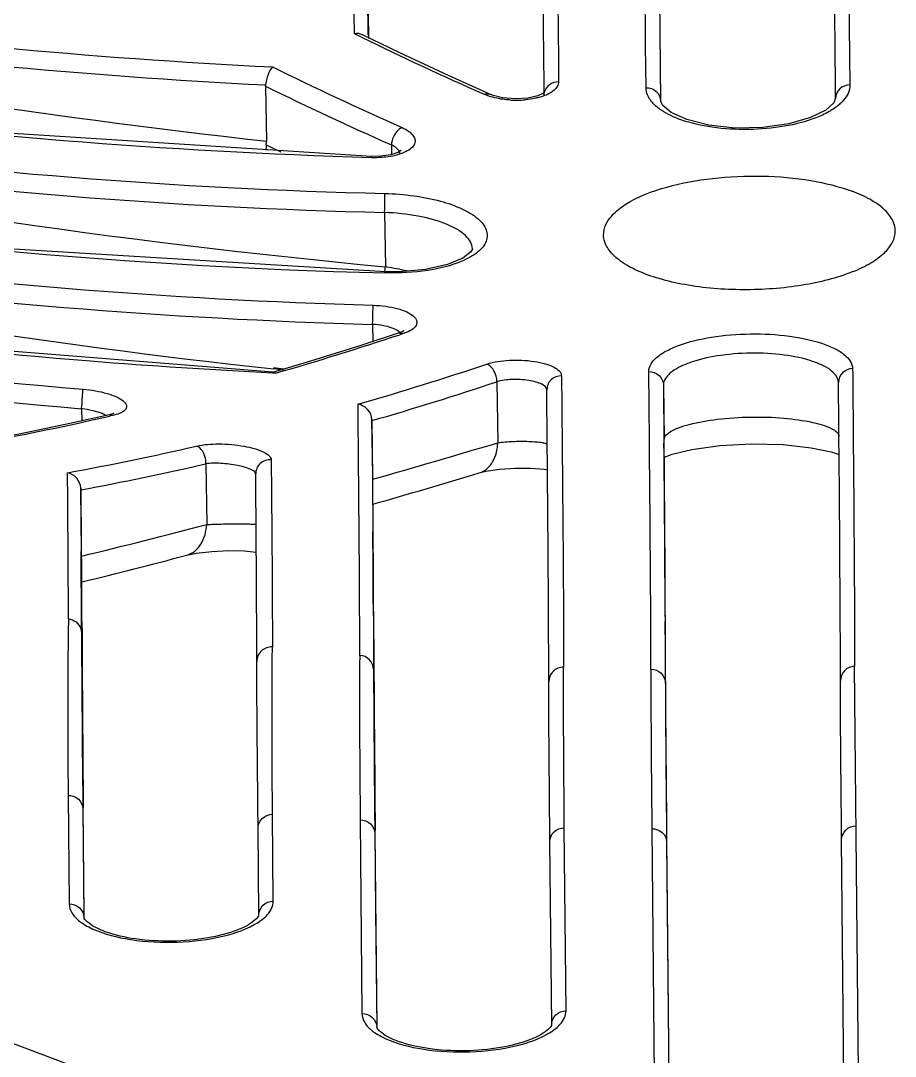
# Model space of a CAD drawing. Header units: millimetres. Extents: x 3083 to 7283, y 1609 to 4579.
# Drawn here: x 6055.58 to 6089.63, y 4101.37 to 4141.67 of the extents above; entities that cross this region are included whole.
import ezdxf

# ---------------------------------------------------------------- set-up
doc = ezdxf.new("R2010")
doc.units = ezdxf.units.MM

msp = doc.modelspace()

# ---------------------------------------------------------------- linework, layer by layer
at = {"linetype": 'Continuous'}
for p, q in [((6087.569, 4165.122, -163.187), (6087.859, 4139.176, -163.187)), ((6069.11, 4141.124, -163.187), (6069.084, 4143.593, -163.187)), ((6069.093, 4143.298, -163.187), (6069.118, 4141.098, -163.187)), ((6080.446, 4143.148, -163.187), (6080.493, 4138.561, -163.187)), ((6080.502, 4138.517, -163.187), (6080.451, 4143.118, -163.187)), ((6068.848, 4141.036, -163.187), (6068.572, 4141.169, -163.187)), ((6068.847, 4141.034, -163.187), (6068.572, 4141.169, -163.187)), ((6070.337, 4140.429, -163.187), (6068.891, 4141.126, -163.187)), ((6069.117, 4141.129, -163.187), (6069.119, 4140.986, -163.187)), ((6072.266, 4139.528, -163.187), (6070.337, 4140.429, -163.187)), ((6073.844, 4138.816, -163.187), (6072.266, 4139.528, -163.187)), ((5954.965, 4139.432, -163.187), (6077.462, 4093.56, -163.187)), ((6065.115, 4139.146, -163.187), (6065.116, 4139.157, -163.187)), ((6065.115, 4139.135, -163.187), (6065.115, 4139.146, -163.187)), ((6065.115, 4139.123, -163.187), (6065.115, 4139.135, -163.187)), ((6065.115, 4139.123, -163.187), (6065.146, 4136.99, -163.187)), ((6073.929, 4138.781, -163.187), (6073.844, 4138.816, -163.187)), ((6073.844, 4138.816, -163.187), (6073.844, 4138.816, -163.187)), ((6074.335, 4138.677, -163.187), (6073.929, 4138.781, -163.187)), ((6075.712, 4138.756, -163.187), (6075.327, 4138.666, -163.187)), ((6075.933, 4138.857, -163.187), (6075.712, 4138.756, -163.187)), ((6075.979, 4138.892, -163.187), (6075.933, 4138.857, -163.187)), ((6075.947, 4138.886, -163.187), (6075.949, 4138.773, -163.187)), ((6075.975, 4138.886, -163.187), (6075.979, 4138.892, -163.187)), ((6074.838, 4138.634, -163.187), (6074.335, 4138.677, -163.187)), ((6075.327, 4138.666, -163.187), (6074.838, 4138.634, -163.187)), ((6080.578, 4138.373, -163.187), (6080.493, 4138.558, -163.187)), ((6080.905, 4138.102, -163.187), (6080.578, 4138.373, -163.187)), ((6087.232, 4138.478, -163.187), (6086.92, 4138.198, -163.187)), ((6087.306, 4138.657, -163.187), (6087.232, 4138.478, -163.187)), ((6087.306, 4138.657, -163.187), (6087.306, 4138.655, -163.187)), ((6081.514, 4137.824, -163.187), (6080.905, 4138.102, -163.187)), ((6086.327, 4137.901, -163.187), (6085.481, 4137.657, -163.187)), ((6086.92, 4138.198, -163.187), (6086.327, 4137.901, -163.187)), ((6082.371, 4137.607, -163.187), (6081.514, 4137.824, -163.187)), ((6083.393, 4137.497, -163.187), (6082.371, 4137.607, -163.187)), ((6084.469, 4137.515, -163.187), (6083.393, 4137.497, -163.187)), ((6085.481, 4137.657, -163.187), (6084.469, 4137.515, -163.187)), ((6069.238, 4136.393, -163.187), (6053.304, 4137.41, -163.187)), ((6065.141, 4136.846, -163.187), (6065.714, 4136.565, -163.187)), ((6070.014, 4136.839, -163.187), (6070.019, 4136.469, -163.187)), ((6069.584, 4136.401, -163.187), (6069.238, 4136.393, -163.187)), ((6069.24, 4136.343, -163.187), (6069.238, 4136.393, -163.187)), ((6069.986, 4136.458, -163.187), (6069.584, 4136.401, -163.187)), ((6070.263, 4136.546, -163.187), (6069.986, 4136.458, -163.187)), ((6070.386, 4136.617, -163.187), (6070.263, 4136.546, -163.187)), ((6070.393, 4136.622, -163.187), (6070.386, 4136.617, -163.187)), ((6069.748, 4134.208, -163.187), (6069.779, 4132.094, -163.187)), ((6069.79, 4131.9, -163.187), (6053.67, 4132.883, -163.187)), ((6073.097, 4132.67, -163.187), (6072.787, 4132.438, -163.187)), ((6073.169, 4132.788, -163.187), (6073.097, 4132.67, -163.187)), ((6073.169, 4132.799, -163.187), (6073.169, 4132.788, -163.187)), ((6073.169, 4132.793, -163.187), (6073.169, 4132.799, -163.187)), ((6072.787, 4132.438, -163.187), (6072.19, 4132.188, -163.187)), ((6070.326, 4131.901, -163.187), (6069.79, 4131.9, -163.187)), ((6069.792, 4131.857, -163.187), (6069.79, 4131.9, -163.187)), ((6071.342, 4131.994, -163.187), (6070.326, 4131.901, -163.187)), ((6072.19, 4132.188, -163.187), (6071.342, 4131.994, -163.187)), ((6069.279, 4129.852, -163.187), (6069.289, 4129.187, -163.187)), ((6070.312, 4129.521, -163.187), (6068.78, 4129.021, -163.187)), ((6070.312, 4129.521, -163.187), (6070.313, 4129.521, -163.187)), ((6070.418, 4129.563, -163.187), (6070.313, 4129.521, -163.187)), ((6070.313, 4129.521, -163.187), (6070.509, 4129.512, -163.187)), ((6070.509, 4129.512, -163.187), (6070.334, 4129.454, -163.187)), ((6070.509, 4129.512, -163.187), (6070.334, 4129.455, -163.187)), ((6070.49, 4129.604, -163.187), (6070.418, 4129.563, -163.187)), ((6070.483, 4129.596, -163.187), (6070.49, 4129.604, -163.187)), ((6065.414, 4127.991, -163.187), (6051.28, 4129.121, -163.187)), ((6068.78, 4129.021, -163.187), (6066.866, 4128.426, -163.187)), ((6066.866, 4128.426, -163.187), (6065.382, 4127.987, -163.187)), ((6065.495, 4127.953, -163.187), (6065.381, 4127.96, -163.187)), ((6065.495, 4127.953, -163.187), (6065.381, 4127.959, -163.187)), ((6065.415, 4127.991, -163.187), (6065.495, 4127.953, -163.187)), ((6065.814, 4128.076, -163.187), (6065.427, 4128.119, -163.187)), ((6065.819, 4128.116, -163.187), (6065.433, 4128.16, -163.187)), ((6074.119, 4127.625, -163.187), (6074.153, 4125.25, -163.187)), ((6080.601, 4127.501, -163.187), (6080.621, 4125.238, -163.187)), ((6080.601, 4127.499, -163.187), (6080.632, 4125.385, -163.187)), ((6059.034, 4126.339, -163.187), (6057.498, 4125.996, -163.187)), ((6057.949, 4126.576, -163.187), (6057.956, 4126.098, -163.187)), ((6059.159, 4126.375, -163.187), (6059.033, 4126.339, -163.187)), ((6059.033, 4126.339, -163.187), (6059.034, 4126.339, -163.187)), ((6059.034, 4126.339, -163.187), (6059.21, 4126.324, -163.187)), ((6059.21, 4126.324, -163.187), (6059.045, 4126.286, -163.187)), ((6059.21, 4126.324, -163.187), (6059.045, 4126.287, -163.187)), ((6059.209, 4126.397, -163.187), (6059.159, 4126.375, -163.187)), ((6059.188, 4126.378, -163.187), (6059.209, 4126.397, -163.187)), ((6057.498, 4125.996, -163.187), (6055.585, 4125.6, -163.187)), ((6069.256, 4126.148, -163.187), (6069.275, 4123.857, -163.187)), ((6069.288, 4123.976, -163.187), (6069.256, 4126.144, -163.187)), ((6055.585, 4125.6, -163.187), (6054.087, 4125.313, -163.187)), ((6081.713, 4124.985, -163.187), (6082.803, 4125.14, -163.187)), ((6082.803, 4125.14, -163.187), (6084.03, 4125.208, -163.187)), ((6084.03, 4125.208, -163.187), (6085.265, 4125.177, -163.187)), ((6085.265, 4125.177, -163.187), (6086.355, 4125.055, -163.187)), ((6086.355, 4125.055, -163.187), (6087.132, 4124.893, -163.187)), ((6080.637, 4124.688, -163.187), (6080.946, 4124.8, -163.187)), ((6080.946, 4124.8, -163.187), (6081.713, 4124.985, -163.187)), ((6087.132, 4124.893, -163.187), (6087.438, 4124.793, -163.187)), ((6062.788, 4124.427, -163.187), (6062.822, 4122.065, -163.187)), ((6073.692, 4124.136, -163.187), (6074.22, 4124.22, -163.187)), ((6074.22, 4124.22, -163.187), (6074.836, 4124.263, -163.187)), ((6074.836, 4124.263, -163.187), (6075.439, 4124.259, -163.187)), ((6075.439, 4124.259, -163.187), (6075.965, 4124.216, -163.187)), ((6075.965, 4124.216, -163.187), (6076.087, 4124.196, -163.187)), ((6069.275, 4123.857, -163.187), (6069.292, 4121.797, -163.187)), ((6069.282, 4123.827, -163.187), (6069.327, 4123.839, -163.187)), ((6069.282, 4123.827, -163.187), (6069.327, 4123.839, -163.187)), ((6069.303, 4121.793, -163.187), (6069.288, 4123.976, -163.187)), ((6073.435, 4124.072, -163.187), (6073.692, 4124.136, -163.187)), ((6057.917, 4123.483, -163.187), (6057.933, 4121.211, -163.187)), ((6057.918, 4123.416, -163.187), (6057.917, 4123.481, -163.187)), ((6057.953, 4121.028, -163.187), (6057.918, 4123.416, -163.187)), ((6069.303, 4121.76, -163.187), (6069.303, 4121.795, -163.187)), ((6057.933, 4121.211, -163.187), (6057.935, 4121.012, -163.187)), ((6062.406, 4120.945, -163.187), (6063.024, 4121.02, -163.187)), ((6063.024, 4121.02, -163.187), (6063.683, 4121.049, -163.187)), ((6063.683, 4121.049, -163.187), (6064.277, 4121.036, -163.187)), ((6064.277, 4121.036, -163.187), (6064.753, 4120.995, -163.187)), ((6057.943, 4120.83, -163.187), (6057.998, 4120.844, -163.187)), ((6062.044, 4120.87, -163.187), (6062.045, 4120.87, -163.187)), ((6062.045, 4120.87, -163.187), (6062.406, 4120.945, -163.187)), ((6069.311, 4118.693, -163.187), (6069.314, 4118.149, -163.187)), ((6087.485, 4118.39, -163.187), (6087.484, 4118.583, -163.187)), ((6069.314, 4118.149, -163.187), (6069.317, 4117.505, -163.187)), ((6069.325, 4117.599, -163.187), (6069.322, 4118.175, -163.187)), ((6080.672, 4118.489, -163.187), (6080.673, 4118.296, -163.187)), ((6057.949, 4117.997, -163.187), (6057.95, 4117.844, -163.187)), ((6069.317, 4117.506, -163.187), (6069.319, 4116.418, -163.187)), ((6088.191, 4100.745, -163.187), (6088.042, 4116.547, -163.187)), ((6057.426, 4111.523, -163.187), (6057.467, 4107.298, -163.187)), ((6058.001, 4111.008, -163.187), (6058.043, 4106.783, -163.187)), ((6058.057, 4106.864, -163.187), (6058.018, 4111.057, -163.187)), ((6065.415, 4107.408, -163.187), (6065.382, 4110.786, -163.187)), ((6068.791, 4110.566, -163.187), (6068.864, 4103.03, -163.187)), ((6064.855, 4106.877, -163.187), (6064.822, 4110.256, -163.187)), ((6069.411, 4107.021, -163.187), (6069.381, 4110.161, -163.187)), ((6076.812, 4103.14, -163.187), (6076.743, 4110.264, -163.187)), ((6080.15, 4110.224, -163.187), (6080.243, 4100.635, -163.187)), ((6069.366, 4110.051, -163.187), (6069.44, 4102.515, -163.187)), ((6076.252, 4102.609, -163.187), (6076.183, 4109.734, -163.187)), ((6080.725, 4109.709, -163.187), (6080.819, 4100.049, -163.187)), ((6080.765, 4107.177, -163.187), (6080.74, 4109.828, -163.187)), ((6087.632, 4100.143, -163.187), (6087.538, 4109.803, -163.187)), ((6058.058, 4106.75, -163.187), (6058.057, 4106.864, -163.187)), ((6069.455, 4102.482, -163.187), (6069.411, 4107.021, -163.187)), ((6080.834, 4100.049, -163.187), (6080.765, 4107.177, -163.187))]:
    msp.add_line(p, q, dxfattribs=at)
for centre, radius, start, end in [((-5499.461, 4025.236, -163.187), 11579.945, 0.5632241, 0.6916124), ((-5451.394, 4027.565, -163.187), 11520.525, 0.565001, 0.6793749), ((6075.193, 4357.192, -163.187), 222.309, 256.02483, 268.60018), ((6097.845, 4433.62, -163.187), 298.427, 258.56073, 263.70933), ((6075.175, 4356.981, -163.187), 222.837, 256.02434, 268.60449), ((6135.005, 4276.88, -163.187), 151.099, 244.03356, 246.03182), ((6132.484, 4276.985, -163.187), 152.65, 243.9216, 246.01455), ((6131.82, 4275.784, -163.187), 152.071, 243.98262, 246.01941), ((6074.875, 4142.453, -163.187), 3.874, 266.6779, 275.0585), ((6097.981, 4429.784, -163.187), 299.022, 258.56575, 264.58815), ((6068.234, 4136.56, -163.187), 3.107, 174.7204, 178.5289), ((6063.782, 4136.968, -163.187), 1.364, 354.8698, 0.9094), ((6075.427, 4356.146, -163.187), 224.359, 260.24028, 268.56091), ((6097.992, 4425.155, -163.187), 298.816, 258.56409, 263.74364), ((6042.452, 4135.192, -163.187), 27.502, 353.1025, 353.5329), ((6068.357, 4122.554, -163.187), 9.646, 81.2275, 81.5267), ((6068.353, 4122.512, -163.187), 9.687, 76.5844, 81.2382), ((6030.398, 4249.668, -163.187), 126.674, 286.08515, 288.37686), ((6033.814, 4247.872, -163.187), 126.05, 286.07269, 288.45989), ((6033.743, 4248.674, -163.187), 127.606, 286.15929, 288.44608), ((3959.967, 4106.471, -163.187), 2127.552, 0.326177, 0.56889), ((6033.455, 4238.078, -163.187), 114.684, 280.41578, 282.89339), ((6057.426, 4122.543, -163.187), 4.067, 76.3621, 82.607), ((6036.81, 4236.22, -163.187), 114.016, 280.40632, 282.98372), ((5979.15, 4441.292, -163.187), 330.013, 285.85797, 286.73102), ((3749.873, 4104.568, -163.187), 2330.841, 0.342192, 0.508109), ((4519.585, 4111.99, -163.187), 1561.104, 0.232757, 0.491605), ((6036.923, 4236.701, -163.187), 115.214, 280.49963, 282.97314), ((5137.264, 4115.324, -163.187), 920.182, 0.191277, 0.545184), ((5977.871, 4441.999, -163.187), 331.979, 285.98541, 286.72995), ((5983.028, 4427.089, -163.187), 315.288, 283.75575, 284.66001), ((4552.874, 4110.482, -163.187), 1516.459, 0.310239, 0.4275), ((4890.495, 4113.627, -163.187), 1178.837, 0.221074, 0.395312), ((5169.005, 4115.212, -163.187), 888.948, 0.179543, 0.373866), ((4943.734, 4113.754, -163.187), 1114.243, 0.219284, 0.374024), ((5981.769, 4427.758, -163.187), 317.214, 283.89754, 284.65879), ((5563.084, 4115.527, -163.187), 517.596, 0.03919, 0.30657), ((5679.015, 4115.95, -163.187), 408.477, 0.00347, 0.34228), ((7793.328, 4126.839, -163.187), 1735.382, 180.291229, 180.52106), ((8191.815, 4129.955, -163.187), 2122.526, 180.333542, 180.534322)]:
    msp.add_arc(centre, radius, start, end, dxfattribs=at)
for points, knots in [([(6076.244, 4164.845, -163.187), (6076.272, 4162.424, -163.187), (6076.37, 4153.907, -163.187), (6076.465, 4145.389, -163.187), (6076.522, 4139.293, -163.187)], [0, 0, 0, 0, 0.284246, 1, 1, 1, 1]), ([(6087.306, 4138.657, -163.187), (6087.287, 4140.514, -163.187), (6087.196, 4149.186, -163.187), (6087.097, 4157.858, -163.187), (6087.018, 4164.673, -163.187)], [0, 0, 0, 0, 0.214124, 1, 1, 1, 1]), ([(6075.665, 4164.396, -163.187), (6075.693, 4161.98, -163.187), (6075.791, 4153.473, -163.187), (6075.885, 4144.965, -163.187), (6075.948, 4138.874, -163.187)], [0, 0, 0, 0, 0.284005, 1, 1, 1, 1]), ([(6023.237, 4145.902, -163.187), (6030.132, 4144.234, -163.187), (6044.109, 4141.559, -163.187), (6058.276, 4140.227, -163.187), (6065.379, 4139.876, -163.187)], [0, 0, 0, 0, 0.49935, 1, 1, 1, 1]), ([(6065.116, 4139.161, -163.187), (6058.033, 4139.518, -163.187), (6043.908, 4140.856, -163.187), (6029.97, 4143.526, -163.187), (6023.094, 4145.189, -163.187)], [0, 0, 0, 0, 0.500622, 1, 1, 1, 1]), ([(6069.24, 4136.343, -163.187), (6061.242, 4136.576, -163.187), (6045.279, 4137.865, -163.187), (6029.547, 4140.871, -163.187), (6021.802, 4142.792, -163.187)], [0, 0, 0, 0, 0.500693, 1, 1, 1, 1]), ([(6065.379, 4139.876, -163.187), (6065.301, 4139.795, -163.187), (6065.19, 4139.553, -163.187), (6065.128, 4139.302, -163.187), (6065.116, 4139.157, -163.187)], [0, 0, 0, 0, 0.435764, 1, 1, 1, 1]), ([(6076.522, 4139.293, -163.187), (6076.522, 4139.23, -163.187), (6076.462, 4139.045, -163.187), (6076.171, 4138.822, -163.187), (6075.901, 4138.725, -163.187), (6075.741, 4138.683, -163.187)], [0, 0, 0, 0, 0.180121, 0.526639, 1, 1, 1, 1]), ([(6076.522, 4139.293, -163.187), (6076.398, 4139.294, -163.187), (6076.146, 4139.223, -163.187), (6075.993, 4139.004, -163.187), (6075.963, 4138.889, -163.187)], [0, 0, 0, 0, 0.50949, 1, 1, 1, 1]), ([(6087.859, 4139.176, -163.187), (6087.717, 4139.172, -163.187), (6087.433, 4139.07, -163.187), (6087.305, 4138.788, -163.187), (6087.306, 4138.657, -163.187)], [0, 0, 0, 0, 0.51931, 1, 1, 1, 1]), ([(6087.859, 4139.176, -163.187), (6087.86, 4139.115, -163.187), (6087.828, 4138.845, -163.187), (6087.657, 4138.609, -163.187), (6087.507, 4138.466, -163.187)], [0, 0, 0, 0, 0.227062, 1, 1, 1, 1]), ([(6074.651, 4138.586, -163.187), (6074.576, 4138.59, -163.187), (6074.291, 4138.615, -163.187), (6074.008, 4138.672, -163.187), (6073.808, 4138.739, -163.187)], [0, 0, 0, 0, 0.263588, 1, 1, 1, 1]), ([(6079.925, 4139.066, -163.187), (6080.067, 4139.067, -163.187), (6080.354, 4138.972, -163.187), (6080.491, 4138.693, -163.187), (6080.493, 4138.561, -163.187)], [0, 0, 0, 0, 0.517776, 1, 1, 1, 1]), ([(6080.294, 4138.364, -163.187), (6080.237, 4138.416, -163.187), (6080.05, 4138.606, -163.187), (6079.927, 4138.874, -163.187), (6079.925, 4139.066, -163.187)], [0, 0, 0, 0, 0.285931, 1, 1, 1, 1]), ([(6075.741, 4138.683, -163.187), (6075.7, 4138.672, -163.187), (6075.527, 4138.632, -163.187), (6075.351, 4138.606, -163.187), (6075.217, 4138.594, -163.187)], [0, 0, 0, 0, 0.23869, 1, 1, 1, 1]), ([(6081.277, 4137.82, -163.187), (6081.177, 4137.856, -163.187), (6080.829, 4137.994, -163.187), (6080.494, 4138.183, -163.187), (6080.294, 4138.364, -163.187)], [0, 0, 0, 0, 0.282464, 1, 1, 1, 1]), ([(6087.507, 4138.466, -163.187), (6087.485, 4138.445, -163.187), (6087.387, 4138.357, -163.187), (6087.281, 4138.279, -163.187), (6087.197, 4138.225, -163.187)], [0, 0, 0, 0, 0.236323, 1, 1, 1, 1]), ([(6086.529, 4137.891, -163.187), (6086.136, 4137.74, -163.187), (6085.266, 4137.522, -163.187), (6083.907, 4137.406, -163.187), (6082.547, 4137.485, -163.187), (6081.673, 4137.679, -163.187), (6081.277, 4137.82, -163.187)], [0, 0, 0, 0, 0.236537, 0.500377, 0.764017, 1, 1, 1, 1]), ([(6087.197, 4138.225, -163.187), (6087.149, 4138.193, -163.187), (6086.935, 4138.064, -163.187), (6086.707, 4137.961, -163.187), (6086.529, 4137.891, -163.187)], [0, 0, 0, 0, 0.231836, 1, 1, 1, 1]), ([(6070.431, 4137.516, -163.187), (6070.523, 4137.475, -163.187), (6070.684, 4137.388, -163.187), (6070.868, 4137.223, -163.187), (6070.954, 4137.025, -163.187), (6070.901, 4136.823, -163.187), (6070.735, 4136.658, -163.187), (6070.372, 4136.463, -163.187), (6070.036, 4136.394, -163.187), (6069.794, 4136.366, -163.187)], [0, 0, 0, 0, 0.141208, 0.253469, 0.342239, 0.426667, 0.529062, 0.659863, 1, 1, 1, 1]), ([(6070.431, 4137.516, -163.187), (6070.375, 4137.494, -163.187), (6070.149, 4137.334, -163.187), (6070.02, 4137.051, -163.187), (6070.014, 4136.839, -163.187)], [0, 0, 0, 0, 0.220584, 1, 1, 1, 1]), ([(6021.858, 4137.054, -163.187), (6029.602, 4135.133, -163.187), (6045.335, 4132.126, -163.187), (6061.298, 4130.836, -163.187), (6069.296, 4130.601, -163.187)], [0, 0, 0, 0, 0.499306, 1, 1, 1, 1]), ([(6070.262, 4136.668, -163.187), (6070.247, 4136.684, -163.187), (6070.173, 4136.753, -163.187), (6070.085, 4136.805, -163.187), (6070.014, 4136.839, -163.187)], [0, 0, 0, 0, 0.220097, 1, 1, 1, 1]), ([(6021.712, 4136.322, -163.187), (6029.478, 4134.395, -163.187), (6045.253, 4131.38, -163.187), (6061.259, 4130.086, -163.187), (6069.279, 4129.849, -163.187)], [0, 0, 0, 0, 0.499316, 1, 1, 1, 1]), ([(6080.733, 4135.2, -163.187), (6081.314, 4135.363, -163.187), (6082.553, 4135.586, -163.187), (6084.44, 4135.668, -163.187), (6086.272, 4135.509, -163.187), (6087.43, 4135.229, -163.187), (6087.948, 4135.036, -163.187)], [0, 0, 0, 0, 0.247483, 0.514168, 0.773416, 1, 1, 1, 1]), ([(6087.978, 4131.907, -163.187), (6087.351, 4131.654, -163.187), (6085.929, 4131.305, -163.187), (6083.719, 4131.144, -163.187), (6081.839, 4131.293, -163.187), (6080.47, 4131.605, -163.187), (6079.626, 4131.904, -163.187), (6078.959, 4132.267, -163.187), (6078.489, 4132.684, -163.187), (6078.242, 4133.168, -163.187), (6078.292, 4133.686, -163.187), (6078.614, 4134.153, -163.187), (6079.397, 4134.759, -163.187), (6080.17, 4135.042, -163.187), (6080.733, 4135.2, -163.187)], [0, 0, 0, 0, 0.146823, 0.314666, 0.479633, 0.553698, 0.618841, 0.673537, 0.717635, 0.753429, 0.786804, 0.825168, 0.873056, 1, 1, 1, 1]), ([(6069.748, 4134.208, -163.187), (6069.75, 4134.278, -163.187), (6069.757, 4134.525, -163.187), (6069.764, 4134.772, -163.187), (6069.762, 4134.949, -163.187)], [0, 0, 0, 0, 0.281388, 1, 1, 1, 1]), ([(6069.762, 4134.949, -163.187), (6070.138, 4134.94, -163.187), (6070.864, 4134.883, -163.187), (6071.877, 4134.687, -163.187), (6072.728, 4134.395, -163.187), (6073.357, 4134.034, -163.187), (6073.694, 4133.641, -163.187), (6073.757, 4133.312, -163.187), (6073.69, 4132.985, -163.187), (6073.349, 4132.601, -163.187), (6072.98, 4132.408, -163.187), (6072.761, 4132.315, -163.187)], [0, 0, 0, 0, 0.18674, 0.361222, 0.512022, 0.631584, 0.72, 0.757261, 0.794383, 0.881831, 1, 1, 1, 1]), ([(6087.978, 4131.907, -163.187), (6088.22, 4132.005, -163.187), (6088.653, 4132.211, -163.187), (6089.189, 4132.594, -163.187), (6089.539, 4133.019, -163.187), (6089.667, 4133.495, -163.187), (6089.53, 4133.967, -163.187), (6089.171, 4134.383, -163.187), (6088.628, 4134.751, -163.187), (6088.191, 4134.945, -163.187), (6087.948, 4135.036, -163.187)], [0, 0, 0, 0, 0.16287, 0.298384, 0.408055, 0.500825, 0.593415, 0.702655, 0.837641, 1, 1, 1, 1]), ([(6073.169, 4132.799, -163.187), (6073.164, 4132.991, -163.187), (6072.958, 4133.295, -163.187), (6072.564, 4133.566, -163.187), (6071.953, 4133.861, -163.187), (6071.002, 4134.109, -163.187), (6070.184, 4134.194, -163.187), (6069.748, 4134.208, -163.187)], [0, 0, 0, 0, 0.147934, 0.249261, 0.370765, 0.665206, 1, 1, 1, 1]), ([(6024.327, 4132.674, -163.187), (6027.088, 4132.017, -163.187), (6038.2, 4129.601, -163.187), (6049.496, 4128.037, -163.187), (6057.999, 4127.333, -163.187)], [0, 0, 0, 0, 0.24963, 1, 1, 1, 1]), ([(6072.761, 4132.315, -163.187), (6072.336, 4132.134, -163.187), (6071.346, 4131.898, -163.187), (6070.337, 4131.844, -163.187), (6069.792, 4131.857, -163.187)], [0, 0, 0, 0, 0.458803, 1, 1, 1, 1]), ([(6024.187, 4131.931, -163.187), (6026.956, 4131.272, -163.187), (6038.098, 4128.849, -163.187), (6049.424, 4127.281, -163.187), (6057.949, 4126.574, -163.187)], [0, 0, 0, 0, 0.249639, 1, 1, 1, 1]), ([(6065.381, 4127.959, -163.187), (6063.016, 4128.078, -163.187), (6053.578, 4128.691, -163.187), (6044.175, 4129.877, -163.187), (6037.191, 4131.101, -163.187)], [0, 0, 0, 0, 0.250308, 1, 1, 1, 1]), ([(6069.279, 4129.852, -163.187), (6069.282, 4129.923, -163.187), (6069.289, 4130.173, -163.187), (6069.298, 4130.423, -163.187), (6069.296, 4130.601, -163.187)], [0, 0, 0, 0, 0.285076, 1, 1, 1, 1]), ([(6069.296, 4130.601, -163.187), (6069.461, 4130.596, -163.187), (6069.779, 4130.57, -163.187), (6070.222, 4130.485, -163.187), (6070.591, 4130.36, -163.187), (6070.855, 4130.208, -163.187), (6071.019, 4130.016, -163.187), (6070.986, 4129.784, -163.187), (6070.783, 4129.62, -163.187), (6070.612, 4129.547, -163.187), (6070.509, 4129.512, -163.187)], [0, 0, 0, 0, 0.189372, 0.365641, 0.516229, 0.632977, 0.716196, 0.785724, 0.875567, 1, 1, 1, 1]), ([(6070.084, 4129.696, -163.187), (6070.056, 4129.707, -163.187), (6069.936, 4129.75, -163.187), (6069.811, 4129.781, -163.187), (6069.714, 4129.8, -163.187)], [0, 0, 0, 0, 0.229403, 1, 1, 1, 1]), ([(6070.353, 4129.534, -163.187), (6070.338, 4129.55, -163.187), (6070.258, 4129.618, -163.187), (6070.161, 4129.665, -163.187), (6070.084, 4129.696, -163.187)], [0, 0, 0, 0, 0.20743, 1, 1, 1, 1]), ([(6080.032, 4128.023, -163.187), (6080.031, 4128.228, -163.187), (6080.272, 4128.556, -163.187), (6080.716, 4128.834, -163.187), (6081.425, 4129.145, -163.187), (6082.531, 4129.399, -163.187), (6083.986, 4129.519, -163.187), (6085.443, 4129.439, -163.187), (6086.553, 4129.216, -163.187), (6087.269, 4128.925, -163.187), (6087.718, 4128.659, -163.187), (6087.965, 4128.336, -163.187), (6087.967, 4128.132, -163.187)], [0, 0, 0, 0, 0.069328, 0.119026, 0.179758, 0.329048, 0.500547, 0.671936, 0.820923, 0.881454, 0.930944, 1, 1, 1, 1]), ([(6087.414, 4127.593, -163.187), (6087.412, 4127.766, -163.187), (6087.198, 4128.038, -163.187), (6086.814, 4128.261, -163.187), (6086.2, 4128.509, -163.187), (6085.246, 4128.697, -163.187), (6083.995, 4128.765, -163.187), (6082.745, 4128.663, -163.187), (6081.796, 4128.447, -163.187), (6081.187, 4128.183, -163.187), (6080.809, 4127.95, -163.187), (6080.6, 4127.672, -163.187), (6080.601, 4127.499, -163.187)], [0, 0, 0, 0, 0.068304, 0.117699, 0.178233, 0.327571, 0.49954, 0.671605, 0.821219, 0.88191, 0.931466, 1, 1, 1, 1]), ([(6073.727, 4128.308, -163.187), (6074.006, 4128.4, -163.187), (6074.631, 4128.487, -163.187), (6075.398, 4128.458, -163.187), (6075.989, 4128.331, -163.187), (6076.361, 4128.199, -163.187), (6076.633, 4128, -163.187), (6076.634, 4127.853, -163.187)], [0, 0, 0, 0, 0.283818, 0.600501, 0.741901, 0.858296, 1, 1, 1, 1]), ([(6074.119, 4127.625, -163.187), (6074.121, 4127.695, -163.187), (6074.086, 4127.96, -163.187), (6073.915, 4128.239, -163.187), (6073.727, 4128.308, -163.187)], [0, 0, 0, 0, 0.259791, 1, 1, 1, 1]), ([(6076.634, 4127.853, -163.187), (6076.488, 4127.855, -163.187), (6076.188, 4127.749, -163.187), (6076.058, 4127.452, -163.187), (6076.06, 4127.313, -163.187)], [0, 0, 0, 0, 0.510921, 1, 1, 1, 1]), ([(6076.634, 4127.853, -163.187), (6076.647, 4126.573, -163.187), (6076.681, 4122.792, -163.187), (6076.715, 4119.011, -163.187), (6076.715, 4116.511, -163.187)], [0, 0, 0, 0, 0.338677, 1, 1, 1, 1]), ([(6080.114, 4116.437, -163.187), (6080.114, 4117.899, -163.187), (6080.089, 4121.761, -163.187), (6080.056, 4125.623, -163.187), (6080.032, 4128.023, -163.187)], [0, 0, 0, 0, 0.37851, 1, 1, 1, 1]), ([(6080.032, 4128.023, -163.187), (6080.175, 4128.023, -163.187), (6080.468, 4127.92, -163.187), (6080.599, 4127.634, -163.187), (6080.601, 4127.499, -163.187)], [0, 0, 0, 0, 0.513239, 1, 1, 1, 1]), ([(6087.967, 4128.132, -163.187), (6087.824, 4128.129, -163.187), (6087.536, 4128.018, -163.187), (6087.412, 4127.729, -163.187), (6087.414, 4127.593, -163.187)], [0, 0, 0, 0, 0.511506, 1, 1, 1, 1]), ([(6087.967, 4128.132, -163.187), (6087.978, 4126.817, -163.187), (6088.009, 4122.955, -163.187), (6088.043, 4119.094, -163.187), (6088.042, 4116.547, -163.187)], [0, 0, 0, 0, 0.340487, 1, 1, 1, 1]), ([(6076.06, 4127.313, -163.187), (6076.059, 4127.408, -163.187), (6075.875, 4127.534, -163.187), (6075.63, 4127.618, -163.187), (6075.235, 4127.704, -163.187), (6074.724, 4127.728, -163.187), (6074.306, 4127.68, -163.187), (6074.119, 4127.625, -163.187)], [0, 0, 0, 0, 0.138427, 0.255148, 0.397235, 0.715926, 1, 1, 1, 1]), ([(6057.949, 4126.576, -163.187), (6057.964, 4126.727, -163.187), (6057.983, 4126.979, -163.187), (6058.002, 4127.232, -163.187), (6057.999, 4127.333, -163.187)], [0, 0, 0, 0, 0.598848, 1, 1, 1, 1]), ([(6057.999, 4127.333, -163.187), (6058.164, 4127.32, -163.187), (6058.483, 4127.279, -163.187), (6058.925, 4127.18, -163.187), (6059.292, 4127.051, -163.187), (6059.554, 4126.907, -163.187), (6059.696, 4126.756, -163.187), (6059.71, 4126.63, -163.187), (6059.657, 4126.512, -163.187), (6059.478, 4126.397, -163.187), (6059.311, 4126.348, -163.187), (6059.21, 4126.324, -163.187)], [0, 0, 0, 0, 0.195256, 0.377587, 0.532925, 0.651295, 0.730923, 0.762018, 0.793849, 0.877759, 1, 1, 1, 1]), ([(6076.137, 4115.941, -163.187), (6076.137, 4116.547, -163.187), (6076.124, 4120.336, -163.187), (6076.09, 4124.126, -163.187), (6076.06, 4127.309, -163.187)], [0, 0, 0, 0, 0.159917, 1, 1, 1, 1]), ([(6068.782, 4116.972, -163.187), (6068.781, 4117.52, -163.187), (6068.769, 4120.779, -163.187), (6068.739, 4124.038, -163.187), (6068.712, 4126.749, -163.187)], [0, 0, 0, 0, 0.168061, 1, 1, 1, 1]), ([(6069.256, 4126.144, -163.187), (6069.254, 4126.288, -163.187), (6069.124, 4126.577, -163.187), (6068.853, 4126.724, -163.187), (6068.712, 4126.749, -163.187)], [0, 0, 0, 0, 0.502065, 1, 1, 1, 1]), ([(6058.753, 4126.38, -163.187), (6058.725, 4126.391, -163.187), (6058.605, 4126.437, -163.187), (6058.481, 4126.472, -163.187), (6058.385, 4126.495, -163.187)], [0, 0, 0, 0, 0.228788, 1, 1, 1, 1]), ([(6080.632, 4125.385, -163.187), (6080.631, 4125.516, -163.187), (6080.874, 4125.699, -163.187), (6081.213, 4125.846, -163.187), (6081.822, 4126.034, -163.187), (6082.754, 4126.188, -163.187), (6083.993, 4126.267, -163.187), (6085.229, 4126.234, -163.187), (6086.313, 4126.079, -163.187), (6087.024, 4125.893, -163.187), (6087.427, 4125.634, -163.187), (6087.443, 4125.498, -163.187)], [0, 0, 0, 0, 0.054452, 0.101525, 0.161899, 0.315719, 0.495961, 0.676946, 0.832846, 0.943022, 1, 1, 1, 1]), ([(6062.426, 4125.119, -163.187), (6062.709, 4125.183, -163.187), (6063.334, 4125.225, -163.187), (6064.216, 4125.148, -163.187), (6064.889, 4124.976, -163.187), (6065.245, 4124.774, -163.187), (6065.333, 4124.642, -163.187), (6065.333, 4124.587, -163.187)], [0, 0, 0, 0, 0.281934, 0.602049, 0.861908, 0.94604, 1, 1, 1, 1]), ([(6062.788, 4124.427, -163.187), (6062.794, 4124.498, -163.187), (6062.776, 4124.763, -163.187), (6062.612, 4125.052, -163.187), (6062.426, 4125.119, -163.187)], [0, 0, 0, 0, 0.264207, 1, 1, 1, 1]), ([(6073.435, 4124.072, -163.187), (6073.65, 4124.137, -163.187), (6074.042, 4124.502, -163.187), (6074.142, 4124.993, -163.187), (6074.153, 4125.25, -163.187)], [0, 0, 0, 0, 0.466121, 1, 1, 1, 1]), ([(6074.153, 4125.25, -163.187), (6074.341, 4125.277, -163.187), (6074.745, 4125.307, -163.187), (6075.245, 4125.31, -163.187), (6075.628, 4125.287, -163.187), (6075.854, 4125.264, -163.187), (6075.994, 4125.232, -163.187), (6076.078, 4125.208, -163.187), (6076.089, 4125.186, -163.187)], [0, 0, 0, 0, 0.291058, 0.620808, 0.766259, 0.88312, 0.962121, 1, 1, 1, 1]), ([(6065.333, 4124.587, -163.187), (6065.183, 4124.596, -163.187), (6064.865, 4124.493, -163.187), (6064.728, 4124.183, -163.187), (6064.73, 4124.037, -163.187)], [0, 0, 0, 0, 0.507671, 1, 1, 1, 1]), ([(6064.73, 4124.037, -163.187), (6064.73, 4124.07, -163.187), (6064.666, 4124.148, -163.187), (6064.431, 4124.269, -163.187), (6063.982, 4124.387, -163.187), (6063.395, 4124.456, -163.187), (6062.978, 4124.455, -163.187), (6062.788, 4124.427, -163.187)], [0, 0, 0, 0, 0.048455, 0.130807, 0.393335, 0.717307, 1, 1, 1, 1]), ([(6065.333, 4124.587, -163.187), (6065.34, 4123.811, -163.187), (6065.36, 4121.382, -163.187), (6065.378, 4118.953, -163.187), (6065.38, 4117.3, -163.187)], [0, 0, 0, 0, 0.319599, 1, 1, 1, 1]), ([(6057.917, 4123.481, -163.187), (6057.915, 4123.621, -163.187), (6057.798, 4123.902, -163.187), (6057.539, 4124.052, -163.187), (6057.404, 4124.08, -163.187)], [0, 0, 0, 0, 0.504843, 1, 1, 1, 1]), ([(6064.774, 4116.732, -163.187), (6064.773, 4117.169, -163.187), (6064.766, 4119.603, -163.187), (6064.747, 4122.037, -163.187), (6064.731, 4124.034, -163.187)], [0, 0, 0, 0, 0.179463, 1, 1, 1, 1]), ([(6062.045, 4120.87, -163.187), (6062.27, 4120.929, -163.187), (6062.688, 4121.294, -163.187), (6062.804, 4121.8, -163.187), (6062.822, 4122.065, -163.187)], [0, 0, 0, 0, 0.466483, 1, 1, 1, 1]), ([(6062.822, 4122.065, -163.187), (6063.011, 4122.074, -163.187), (6063.415, 4122.087, -163.187), (6063.914, 4122.093, -163.187), (6064.298, 4122.089, -163.187), (6064.518, 4122.087, -163.187), (6064.664, 4122.078, -163.187), (6064.736, 4122.079, -163.187), (6064.757, 4122.073, -163.187)], [0, 0, 0, 0, 0.293018, 0.626294, 0.772606, 0.889285, 0.966733, 1, 1, 1, 1]), ([(6057.441, 4118.396, -163.187), (6057.422, 4117.516, -163.187), (6057.413, 4115.224, -163.187), (6057.419, 4112.933, -163.187), (6057.426, 4111.523, -163.187)], [0, 0, 0, 0, 0.384375, 1, 1, 1, 1]), ([(6057.441, 4118.396, -163.187), (6057.546, 4118.385, -163.187), (6057.759, 4118.3, -163.187), (6057.888, 4118.11, -163.187), (6057.922, 4118.007, -163.187)], [0, 0, 0, 0, 0.493286, 1, 1, 1, 1]), ([(6080.74, 4109.828, -163.187), (6080.732, 4110.722, -163.187), (6080.707, 4113.557, -163.187), (6080.684, 4116.392, -163.187), (6080.676, 4118.332, -163.187)], [0, 0, 0, 0, 0.315584, 1, 1, 1, 1]), ([(6057.95, 4117.845, -163.187), (6057.95, 4117.471, -163.187), (6057.961, 4115.192, -163.187), (6057.983, 4112.912, -163.187), (6058.001, 4111.008, -163.187)], [0, 0, 0, 0, 0.1642, 1, 1, 1, 1]), ([(6065.38, 4117.3, -163.187), (6065.229, 4117.31, -163.187), (6064.903, 4117.2, -163.187), (6064.772, 4116.881, -163.187), (6064.774, 4116.73, -163.187)], [0, 0, 0, 0, 0.50162, 1, 1, 1, 1]), ([(6065.382, 4110.786, -163.187), (6065.374, 4112.141, -163.187), (6065.365, 4114.312, -163.187), (6065.366, 4116.483, -163.187), (6065.38, 4117.3, -163.187)], [0, 0, 0, 0, 0.623731, 1, 1, 1, 1]), ([(6068.782, 4116.972, -163.187), (6068.766, 4116.641, -163.187), (6068.773, 4115.843, -163.187), (6068.771, 4114.443, -163.187), (6068.779, 4112.639, -163.187), (6068.793, 4111.302, -163.187), (6068.791, 4110.566, -163.187)], [0, 0, 0, 0, 0.155069, 0.373709, 0.65558, 1, 1, 1, 1]), ([(6069.319, 4116.418, -163.187), (6069.317, 4116.556, -163.187), (6069.201, 4116.841, -163.187), (6068.92, 4116.965, -163.187), (6068.782, 4116.972, -163.187)], [0, 0, 0, 0, 0.499114, 1, 1, 1, 1]), ([(6064.822, 4110.256, -163.187), (6064.815, 4110.995, -163.187), (6064.795, 4113.153, -163.187), (6064.775, 4115.311, -163.187), (6064.774, 4116.73, -163.187)], [0, 0, 0, 0, 0.342384, 1, 1, 1, 1]), ([(6088.042, 4116.547, -163.187), (6087.899, 4116.542, -163.187), (6087.605, 4116.417, -163.187), (6087.49, 4116.118, -163.187), (6087.492, 4115.975, -163.187)], [0, 0, 0, 0, 0.500994, 1, 1, 1, 1]), ([(6069.319, 4116.418, -163.187), (6069.319, 4116.088, -163.187), (6069.328, 4113.966, -163.187), (6069.349, 4111.844, -163.187), (6069.366, 4110.051, -163.187)], [0, 0, 0, 0, 0.155228, 1, 1, 1, 1]), ([(6076.715, 4116.511, -163.187), (6076.568, 4116.513, -163.187), (6076.258, 4116.395, -163.187), (6076.135, 4116.086, -163.187), (6076.137, 4115.939, -163.187)], [0, 0, 0, 0, 0.501347, 1, 1, 1, 1]), ([(6076.743, 4110.264, -163.187), (6076.732, 4111.577, -163.187), (6076.718, 4113.659, -163.187), (6076.709, 4115.741, -163.187), (6076.715, 4116.511, -163.187)], [0, 0, 0, 0, 0.6303, 1, 1, 1, 1]), ([(6080.114, 4116.437, -163.187), (6080.113, 4116.124, -163.187), (6080.115, 4114.053, -163.187), (6080.134, 4111.982, -163.187), (6080.15, 4110.224, -163.187)], [0, 0, 0, 0, 0.151084, 1, 1, 1, 1]), ([(6080.114, 4116.437, -163.187), (6080.257, 4116.437, -163.187), (6080.554, 4116.319, -163.187), (6080.678, 4116.024, -163.187), (6080.68, 4115.881, -163.187)], [0, 0, 0, 0, 0.500995, 1, 1, 1, 1]), ([(6076.183, 4109.734, -163.187), (6076.176, 4110.452, -163.187), (6076.157, 4112.52, -163.187), (6076.137, 4114.589, -163.187), (6076.137, 4115.939, -163.187)], [0, 0, 0, 0, 0.347118, 1, 1, 1, 1]), ([(6080.68, 4115.881, -163.187), (6080.68, 4115.57, -163.187), (6080.688, 4113.513, -163.187), (6080.708, 4111.456, -163.187), (6080.725, 4109.709, -163.187)], [0, 0, 0, 0, 0.151081, 1, 1, 1, 1]), ([(6087.538, 4109.803, -163.187), (6087.531, 4110.519, -163.187), (6087.512, 4112.576, -163.187), (6087.492, 4114.633, -163.187), (6087.492, 4115.975, -163.187)], [0, 0, 0, 0, 0.347714, 1, 1, 1, 1]), ([(6057.426, 4111.523, -163.187), (6057.569, 4111.524, -163.187), (6057.863, 4111.427, -163.187), (6057.999, 4111.143, -163.187), (6058.001, 4111.008, -163.187)], [0, 0, 0, 0, 0.514531, 1, 1, 1, 1]), ([(6064.822, 4110.256, -163.187), (6064.82, 4110.39, -163.187), (6064.947, 4110.678, -163.187), (6065.238, 4110.784, -163.187), (6065.382, 4110.786, -163.187)], [0, 0, 0, 0, 0.481169, 1, 1, 1, 1]), ([(6068.791, 4110.566, -163.187), (6068.934, 4110.568, -163.187), (6069.228, 4110.471, -163.187), (6069.364, 4110.186, -163.187), (6069.366, 4110.051, -163.187)], [0, 0, 0, 0, 0.514314, 1, 1, 1, 1]), ([(6076.183, 4109.734, -163.187), (6076.181, 4109.869, -163.187), (6076.309, 4110.157, -163.187), (6076.6, 4110.262, -163.187), (6076.743, 4110.264, -163.187)], [0, 0, 0, 0, 0.48545, 1, 1, 1, 1]), ([(6080.15, 4110.224, -163.187), (6080.293, 4110.226, -163.187), (6080.587, 4110.129, -163.187), (6080.723, 4109.844, -163.187), (6080.725, 4109.709, -163.187)], [0, 0, 0, 0, 0.514314, 1, 1, 1, 1]), ([(6087.538, 4109.803, -163.187), (6087.536, 4109.938, -163.187), (6087.664, 4110.227, -163.187), (6087.955, 4110.332, -163.187), (6088.098, 4110.334, -163.187)], [0, 0, 0, 0, 0.48545, 1, 1, 1, 1]), ([(6057.467, 4107.298, -163.187), (6057.611, 4107.3, -163.187), (6057.904, 4107.203, -163.187), (6058.041, 4106.918, -163.187), (6058.043, 4106.783, -163.187)], [0, 0, 0, 0, 0.514535, 1, 1, 1, 1]), ([(6057.467, 4107.298, -163.187), (6057.469, 4107.176, -163.187), (6057.563, 4106.904, -163.187), (6057.764, 4106.711, -163.187), (6057.882, 4106.619, -163.187)], [0, 0, 0, 0, 0.447933, 1, 1, 1, 1]), ([(6064.855, 4106.879, -163.187), (6064.854, 4107.014, -163.187), (6064.983, 4107.301, -163.187), (6065.272, 4107.406, -163.187), (6065.415, 4107.408, -163.187)], [0, 0, 0, 0, 0.4855, 1, 1, 1, 1]), ([(6065.017, 4106.721, -163.187), (6065.079, 4106.771, -163.187), (6065.276, 4106.951, -163.187), (6065.416, 4107.218, -163.187), (6065.415, 4107.408, -163.187)], [0, 0, 0, 0, 0.296644, 1, 1, 1, 1]), ([(6064.855, 4106.879, -163.187), (6064.855, 4106.863, -163.187), (6064.825, 4106.789, -163.187), (6064.691, 4106.652, -163.187), (6064.424, 4106.459, -163.187), (6063.81, 4106.18, -163.187), (6062.805, 4105.93, -163.187), (6061.46, 4105.815, -163.187), (6060.114, 4105.892, -163.187), (6059.102, 4106.113, -163.187), (6058.482, 4106.375, -163.187), (6058.211, 4106.56, -163.187), (6058.075, 4106.692, -163.187), (6058.043, 4106.764, -163.187), (6058.043, 4106.78, -163.187)], [0, 0, 0, 0, 0.006727, 0.031495, 0.077578, 0.141458, 0.307066, 0.500448, 0.693767, 0.859191, 0.922926, 0.968815, 0.993398, 1, 1, 1, 1]), ([(6057.882, 4106.619, -163.187), (6057.908, 4106.6, -163.187), (6058.018, 4106.519, -163.187), (6058.136, 4106.45, -163.187), (6058.229, 4106.401, -163.187)], [0, 0, 0, 0, 0.234497, 1, 1, 1, 1]), ([(6058.229, 4106.401, -163.187), (6058.668, 4106.171, -163.187), (6059.75, 4105.875, -163.187), (6061.459, 4105.752, -163.187), (6063.165, 4105.923, -163.187), (6064.239, 4106.249, -163.187), (6064.673, 4106.491, -163.187)], [0, 0, 0, 0, 0.22498, 0.499683, 0.77456, 1, 1, 1, 1]), ([(6064.673, 4106.491, -163.187), (6064.705, 4106.509, -163.187), (6064.824, 4106.578, -163.187), (6064.938, 4106.657, -163.187), (6065.017, 4106.721, -163.187)], [0, 0, 0, 0, 0.265899, 1, 1, 1, 1]), ([(6068.864, 4103.03, -163.187), (6069.008, 4103.032, -163.187), (6069.301, 4102.935, -163.187), (6069.438, 4102.65, -163.187), (6069.44, 4102.515, -163.187)], [0, 0, 0, 0, 0.514535, 1, 1, 1, 1]), ([(6068.864, 4103.03, -163.187), (6068.866, 4102.908, -163.187), (6068.96, 4102.636, -163.187), (6069.161, 4102.443, -163.187), (6069.28, 4102.351, -163.187)], [0, 0, 0, 0, 0.447933, 1, 1, 1, 1]), ([(6076.252, 4102.611, -163.187), (6076.251, 4102.746, -163.187), (6076.38, 4103.033, -163.187), (6076.669, 4103.138, -163.187), (6076.812, 4103.14, -163.187)], [0, 0, 0, 0, 0.4855, 1, 1, 1, 1]), ([(6076.414, 4102.453, -163.187), (6076.476, 4102.503, -163.187), (6076.673, 4102.683, -163.187), (6076.813, 4102.95, -163.187), (6076.812, 4103.14, -163.187)], [0, 0, 0, 0, 0.296644, 1, 1, 1, 1]), ([(6076.252, 4102.611, -163.187), (6076.252, 4102.595, -163.187), (6076.222, 4102.521, -163.187), (6076.088, 4102.384, -163.187), (6075.821, 4102.191, -163.187), (6075.207, 4101.912, -163.187), (6074.202, 4101.662, -163.187), (6072.858, 4101.547, -163.187), (6071.511, 4101.624, -163.187), (6070.5, 4101.845, -163.187), (6069.879, 4102.107, -163.187), (6069.608, 4102.292, -163.187), (6069.472, 4102.424, -163.187), (6069.44, 4102.496, -163.187), (6069.44, 4102.512, -163.187)], [0, 0, 0, 0, 0.006727, 0.031495, 0.077578, 0.141458, 0.307066, 0.500448, 0.693767, 0.859191, 0.922926, 0.968815, 0.993398, 1, 1, 1, 1]), ([(6076.07, 4102.223, -163.187), (6076.102, 4102.241, -163.187), (6076.221, 4102.31, -163.187), (6076.335, 4102.389, -163.187), (6076.414, 4102.453, -163.187)], [0, 0, 0, 0, 0.265899, 1, 1, 1, 1]), ([(6069.28, 4102.351, -163.187), (6069.305, 4102.332, -163.187), (6069.415, 4102.251, -163.187), (6069.533, 4102.182, -163.187), (6069.626, 4102.133, -163.187)], [0, 0, 0, 0, 0.234497, 1, 1, 1, 1]), ([(6069.626, 4102.133, -163.187), (6070.065, 4101.903, -163.187), (6071.147, 4101.607, -163.187), (6072.856, 4101.484, -163.187), (6074.562, 4101.655, -163.187), (6075.636, 4101.981, -163.187), (6076.07, 4102.223, -163.187)], [0, 0, 0, 0, 0.22498, 0.499683, 0.77456, 1, 1, 1, 1])]:
    msp.add_open_spline(points, degree=3, knots=knots, dxfattribs=at)
for points in [[(6068.891, 4141.126, -163.187), (6068.795, 4141.173, -163.187), (6068.678, 4141.185, -163.187), (6068.572, 4141.169, -163.187)], [(6073.625, 4138.81, -163.187), (6073.692, 4138.838, -163.187), (6073.776, 4138.843, -163.187), (6073.843, 4138.815, -163.187)], [(6073.808, 4138.739, -163.187), (6073.746, 4138.76, -163.187), (6073.685, 4138.783, -163.187), (6073.625, 4138.81, -163.187)], [(6075.963, 4138.889, -163.187), (6075.953, 4138.851, -163.187), (6075.948, 4138.812, -163.187), (6075.949, 4138.773, -163.187)], [(6069.794, 4136.366, -163.187), (6069.611, 4136.345, -163.187), (6069.425, 4136.338, -163.187), (6069.24, 4136.343, -163.187)], [(6070.328, 4136.572, -163.187), (6070.312, 4136.608, -163.187), (6070.288, 4136.64, -163.187), (6070.262, 4136.668, -163.187)], [(6070.35, 4136.477, -163.187), (6070.35, 4136.51, -163.187), (6070.342, 4136.543, -163.187), (6070.328, 4136.572, -163.187)], [(6069.714, 4129.8, -163.187), (6069.571, 4129.828, -163.187), (6069.425, 4129.845, -163.187), (6069.279, 4129.852, -163.187)], [(6058.907, 4126.307, -163.187), (6058.857, 4126.335, -163.187), (6058.805, 4126.359, -163.187), (6058.753, 4126.38, -163.187)], [(6057.922, 4118.007, -163.187), (6057.939, 4117.955, -163.187), (6057.949, 4117.9, -163.187), (6057.95, 4117.845, -163.187)]]:
    msp.add_open_spline(points, degree=3, dxfattribs=at)

doc.saveas('drawing.dxf')
